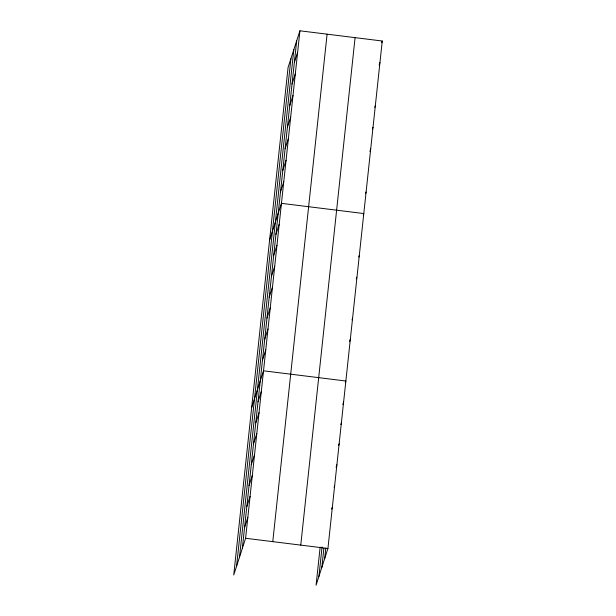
<?xml version="1.0" encoding="UTF-8"?>
<svg xmlns="http://www.w3.org/2000/svg" width="616" height="616" viewBox="0 0 616 616"><rect width="100%" height="100%" fill="white"/><g stroke="black" fill="none" stroke-linecap="round" stroke-linejoin="round"><path stroke-width="0.92" d="M236.575 566.212L290.898 58.736M239.501 557.164L293.817 49.696M242.334 548.386L296.658 40.91M299.923 30.8L288.065 67.514L233.741 574.99L245.599 538.269L299.923 30.8L382.259 41.01L327.935 548.486L316.077 585.2L320.151 547.139M272.772 541.641L327.096 34.173M300.762 545.114L355.085 37.645M318.911 576.422L322.068 546.923M321.837 567.375L323.87 548.348M324.671 558.596L325.795 548.132M294.348 62.478L297.613 52.368M292.038 84.046L295.303 73.935M289.728 105.613L292.993 95.503M287.418 127.181L290.69 117.071M285.116 148.749L288.38 138.639M282.806 170.316L286.07 160.206M280.496 191.884L283.76 181.774M269.592 240.055L281.45 203.342L363.786 213.552L363.248 215.238M275.945 234.388L279.21 224.27M273.704 255.317L276.969 245.207M271.464 276.253L274.728 266.143M269.223 297.189L272.488 287.071M266.982 318.118L270.247 308.008M264.741 339.054L268.006 328.936M262.501 359.983L265.765 349.873M251.667 407.523L263.525 370.809L345.861 381.019L345.322 382.705M258.019 401.855L261.284 391.738M255.779 422.784L259.043 412.674M381.712 42.697L382.259 41.01M253.538 443.72L256.803 433.602M379.133 65.111L379.949 62.578M251.297 464.649L254.562 454.539M249.056 485.585L252.321 475.475M374.79 107.4L375.337 105.713M246.816 506.521L250.081 496.404M372.48 128.967L373.026 127.281M244.575 527.45L247.84 517.34M369.9 151.382L370.716 148.849M365.558 193.67L366.096 191.984M358.766 257.103L359.305 255.417M356.248 278.879L356.795 277.192M352.044 319.904L352.583 318.218M349.526 341.68L350.342 339.154M342.804 404.481L343.62 401.948M340.84 424.57L341.38 422.884M338.6 445.507L339.139 443.82M336.082 467.282L336.898 464.749M334.118 487.372L334.657 485.685M331.601 509.147L332.147 507.461M245.599 538.269L327.935 548.486"/></g></svg>
